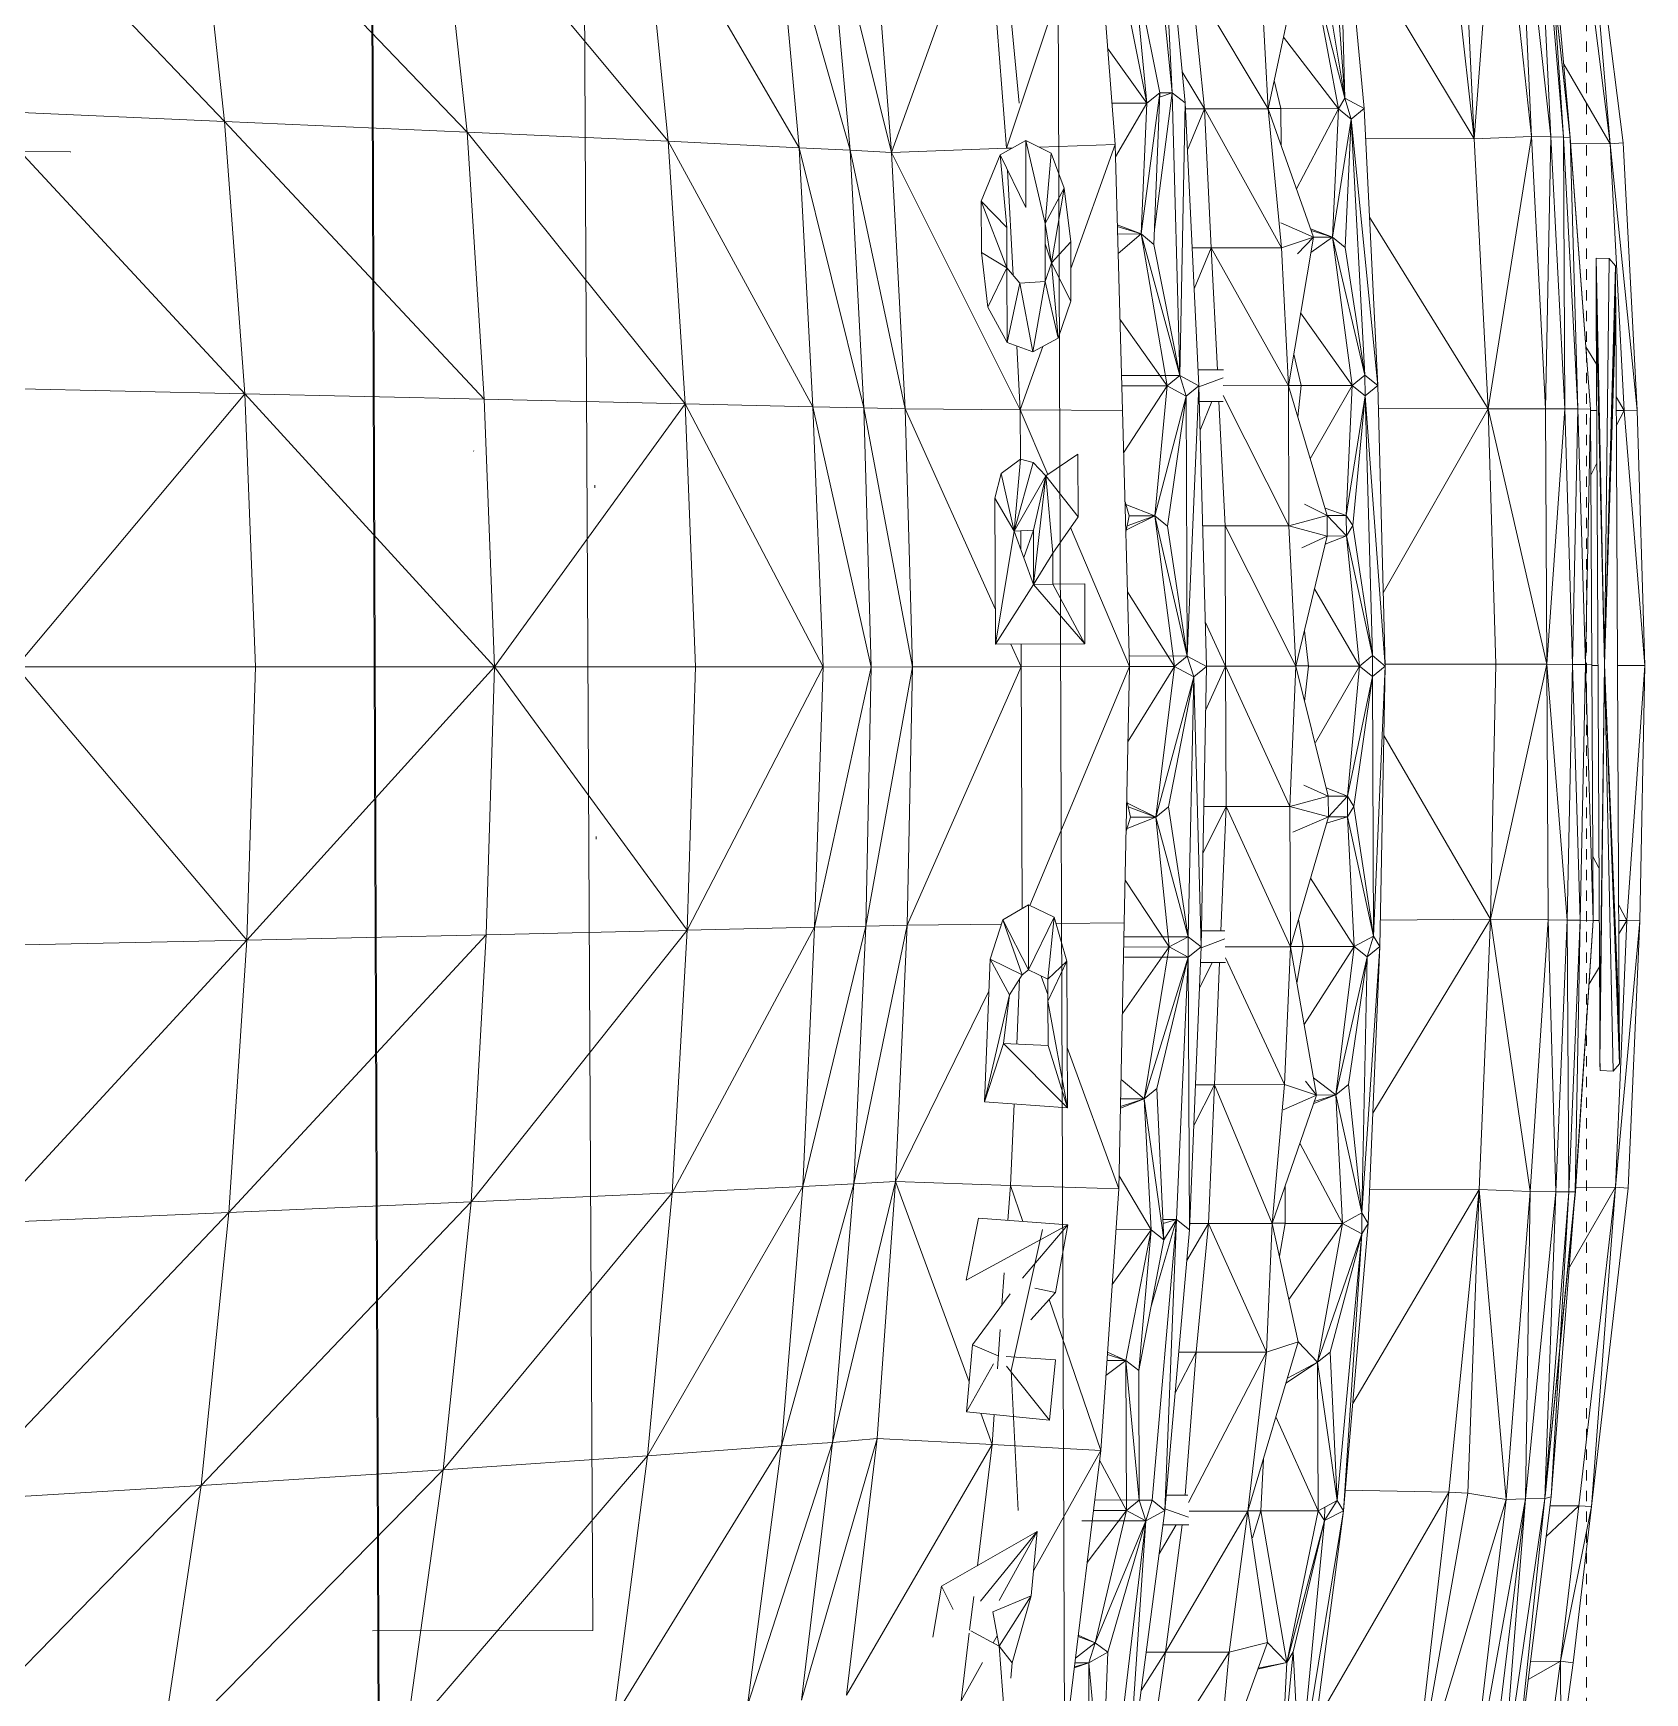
# Model space of a CAD drawing. Header units: inches. Extents: x -4450 to -273, y 9564 to 12971.
# Drawn here: x -1929.71 to -1910.25, y 12431.04 to 12451.08 of the extents above; entities that cross this region are included whole.
import ezdxf

# ---------------------------------------------------------------- set-up
doc = ezdxf.new("R2010")
doc.units = ezdxf.units.IN
doc.header["$MEASUREMENT"] = 0
doc.linetypes.add('Aligning Line 1_8_', pattern=[0.25, 0.125, -0.125])
for name, color, linetype, lineweight in [('0-1', 7, 'Continuous', 5), ('0-3', 7, 'Continuous', 9), ('A-GENM', 5, 'Continuous', 9), ('G-ANNO-SYMB', 111, 'Aligning Line 1_8_', 9)]:
    doc.layers.add(name, color=color, linetype=linetype, lineweight=lineweight)

# ---------------------------------------------------------------- blocks, each defined once
blk = doc.blocks.new('Land_Rover_Evoque_-_SUV_Car_Vehicle_Automobile_13067 - Land Rover EVOQUE_dwg-V7-FLOOR PLAN - ROOF')
at = {"layer": 'A-GENM'}
for p, q in [((-0.07666, 2.589), (-0.15858, 2.58469)), ((-0.07666, 2.589), (-0.15833, 2.58076)), ((-0.07666, 2.589), (0.00157, 2.59135)), ((-0.07666, 2.589), (-0.07653, 2.58509)), ((0.00157, 2.59135), (-0.07653, 2.58509)), ((0.00157, 2.59135), (0.07983, 2.5898)), ((0.00157, 2.59135), (0.00157, 2.58301)), ((0.00157, 2.59135), (0.07968, 2.58585)), ((0.07983, 2.5898), (0.07968, 2.58585)), ((0.07983, 2.5898), (0.16174, 2.58627)), ((0.07983, 2.5898), (0.1615, 2.58237)), ((-0.15858, 2.58469), (-0.25614, 2.57246)), ((-0.15858, 2.58469), (-0.15833, 2.58076)), ((-0.15833, 2.58076), (-0.07653, 2.58509)), ((-0.0807, 2.58259), (-0.07653, 2.58509)), ((-0.07653, 2.58509), (-0.07654, 2.58261)), ((-0.07653, 2.58509), (-0.07181, 2.58264)), ((0.07502, 2.58338), (0.07968, 2.58585)), ((0.07968, 2.58585), (0.07969, 2.5834)), ((0.07968, 2.58585), (0.0838, 2.58342)), ((0.07968, 2.58585), (0.1615, 2.58237)), ((0.16174, 2.58627), (0.1615, 2.58237)), ((0.16174, 2.58627), (0.25932, 2.57505)), ((-0.25614, 2.57246), (-0.15833, 2.58076)), ((-0.2559, 2.56855), (-0.15833, 2.58076)), ((-0.18265, 2.56651), (-0.15833, 2.58076)), ((-0.15833, 2.58076), (-0.15843, 2.56861)), ((-0.1231, 2.58043), (-0.12327, 2.57643)), ((0.0013, 2.57903), (-0.12327, 2.57643)), ((0.0013, 2.57903), (-0.12327, 2.57643)), ((-0.12089, 2.5824), (-0.1231, 2.58043)), ((0.0013, 2.57903), (-0.1231, 2.58043)), ((0.0013, 2.57903), (-0.1231, 2.58043)), ((0.0013, 2.57903), (-0.12108, 2.57642)), ((0.0013, 2.57903), (-0.12108, 2.57642)), ((-0.11524, 2.58242), (-0.12089, 2.5824)), ((0.0013, 2.57903), (-0.12089, 2.5824)), ((0.0013, 2.57903), (-0.12089, 2.5824)), ((0.0013, 2.57903), (-0.11544, 2.57646)), ((0.0013, 2.57903), (-0.11544, 2.57646)), ((-0.10751, 2.58246), (-0.11524, 2.58242)), ((0.0013, 2.57903), (-0.11524, 2.58242)), ((0.0013, 2.57903), (-0.11524, 2.58242)), ((0.0013, 2.57903), (-0.10771, 2.57649)), ((0.0013, 2.57903), (-0.10771, 2.57649)), ((0.11033, 2.58356), (-0.10751, 2.58246)), ((0.0013, 2.57903), (-0.10751, 2.58246)), ((0.0013, 2.57903), (-0.10751, 2.58246)), ((0.12369, 2.58361), (0.0013, 2.57903)), ((0.12369, 2.58361), (0.0013, 2.57903)), ((0.11807, 2.5836), (0.0013, 2.57903)), ((0.11807, 2.5836), (0.0013, 2.57903)), ((0.0013, 2.57903), (0.11033, 2.58356)), ((0.0013, 2.57903), (0.11033, 2.58356)), ((0.0013, 2.57903), (0.12589, 2.58166)), ((0.0013, 2.57903), (0.12589, 2.58166)), ((0.0013, 2.57903), (0.11012, 2.57756)), ((0.0013, 2.57903), (0.11012, 2.57756)), ((0.0013, 2.57903), (0.11786, 2.57759)), ((0.0013, 2.57903), (0.11786, 2.57759)), ((0.0013, 2.57903), (0.12351, 2.57764)), ((0.0013, 2.57903), (0.12351, 2.57764)), ((0.11807, 2.5836), (0.11033, 2.58356)), ((0.12369, 2.58361), (0.11807, 2.5836)), ((0.12369, 2.58361), (0.12589, 2.58166)), ((0.12589, 2.58166), (0.12573, 2.57766)), ((0.25932, 2.57505), (0.1615, 2.58237)), ((0.16161, 2.57019), (0.1615, 2.58237)), ((0.1615, 2.58237), (0.186, 2.56826)), ((0.1615, 2.58237), (0.25907, 2.57112)), ((-0.07701, 2.57478), (-0.16017, 2.5685)), ((-0.07701, 2.57478), (-0.15998, 2.56853)), ((-0.12327, 2.57643), (-0.12108, 2.57642)), ((-0.12108, 2.57642), (-0.11544, 2.57646)), ((-0.11544, 2.57646), (-0.10771, 2.57649)), ((-0.10771, 2.57649), (0.11012, 2.57756)), ((-0.09612, 2.57334), (-0.09074, 2.57657)), ((-0.07701, 2.57478), (-0.07707, 2.57081)), ((-0.07701, 2.57478), (0.00141, 2.57519)), ((-0.07701, 2.57478), (0.00134, 2.57514)), ((-0.07701, 2.57478), (0.00128, 2.57318)), ((-0.07657, 2.57664), (-0.07657, 2.57479)), ((-0.06044, 2.57672), (-0.05693, 2.57489)), ((-0.00074, 2.57513), (0.00141, 2.57519)), ((0.07971, 2.57553), (0.00128, 2.57318)), ((0.00134, 2.57514), (0.00128, 2.57318)), ((0.00134, 2.57514), (0.07971, 2.57553)), ((0.07971, 2.57553), (0.00141, 2.57519)), ((0.00141, 2.57519), (0.00358, 2.57515)), ((0.00158, 2.57703), (0.00158, 2.57519)), ((0.06007, 2.57545), (0.06362, 2.57733)), ((0.07971, 2.57553), (0.07965, 2.57161)), ((0.07971, 2.57553), (0.16279, 2.57014)), ((0.07971, 2.57553), (0.16285, 2.57008)), ((0.07972, 2.57741), (0.07973, 2.57553)), ((0.09388, 2.57748), (0.09936, 2.57426)), ((0.11012, 2.57756), (0.11786, 2.57759)), ((0.11786, 2.57759), (0.12351, 2.57764)), ((0.12351, 2.57769), (0.12573, 2.57766)), ((0.12351, 2.57769), (0.12573, 2.57766)), ((0.12351, 2.57764), (0.12573, 2.57766)), ((0.25932, 2.57505), (0.25907, 2.57112)), ((0.25932, 2.57505), (0.30719, 2.5694)), ((0.25932, 2.57505), (0.30671, 2.5655)), ((-0.16017, 2.5685), (-0.25367, 2.56022)), ((-0.15998, 2.56853), (-0.25335, 2.55829)), ((-0.16017, 2.5685), (-0.25335, 2.55829)), ((-0.16033, 2.5665), (-0.07707, 2.57081)), ((-0.16017, 2.5685), (-0.16033, 2.5665)), ((-0.16017, 2.5685), (-0.07707, 2.57081)), ((-0.07707, 2.57081), (-0.07712, 2.56689)), ((-0.07712, 2.56689), (0.00123, 2.56921)), ((-0.07707, 2.57081), (0.00128, 2.57318)), ((-0.07707, 2.57081), (0.00123, 2.56921)), ((0.00117, 2.56135), (0.00123, 2.56921)), ((0.00128, 2.57318), (0.00123, 2.56921)), ((0.07965, 2.57161), (0.00123, 2.56921)), ((0.00123, 2.56921), (0.07959, 2.56763)), ((0.00128, 2.57318), (0.07965, 2.57161)), ((0.07965, 2.57161), (0.07959, 2.56763)), ((0.07965, 2.57161), (0.16285, 2.57008)), ((0.07965, 2.57161), (0.16292, 2.56809)), ((0.16279, 2.57014), (0.16021, 2.57025)), ((0.2562, 2.56081), (0.16279, 2.57014)), ((0.16285, 2.57008), (0.16279, 2.57014)), ((0.16285, 2.57008), (0.25637, 2.56273)), ((0.16285, 2.57008), (0.2562, 2.56081)), ((0.16285, 2.57008), (0.16292, 2.56809)), ((0.25907, 2.56239), (0.25907, 2.57112)), ((0.25907, 2.57112), (0.26851, 2.56119)), ((0.25907, 2.57112), (0.30671, 2.5655)), ((0.30719, 2.5694), (0.30671, 2.5655)), ((0.30719, 2.5694), (0.33419, 2.56566)), ((-0.25422, 2.55821), (-0.16033, 2.5665)), ((-0.25367, 2.56022), (-0.16033, 2.5665)), ((-0.1604, 2.56254), (-0.07712, 2.56689)), ((-0.16033, 2.5665), (-0.1604, 2.56254)), ((-0.16033, 2.5665), (-0.07712, 2.56689)), ((-0.07712, 2.56097), (-0.07712, 2.56689)), ((0.00117, 2.56135), (-0.07712, 2.56689)), ((0.00117, 2.56135), (0.07959, 2.56763)), ((0.07948, 2.56174), (0.07959, 2.56763)), ((0.07948, 2.56174), (0.16285, 2.56414)), ((0.16292, 2.56809), (0.07959, 2.56763)), ((0.07959, 2.56763), (0.16285, 2.56414)), ((0.1628, 2.55628), (0.16285, 2.56414)), ((0.16292, 2.56809), (0.16285, 2.56414)), ((0.25681, 2.56073), (0.16285, 2.56414)), ((0.16285, 2.56414), (0.25701, 2.55486)), ((0.16292, 2.56809), (0.25637, 2.56273)), ((0.16292, 2.56809), (0.25681, 2.56073)), ((0.33419, 2.56566), (0.30671, 2.5655)), ((0.30681, 2.55635), (0.30671, 2.5655)), ((0.30671, 2.5655), (0.31234, 2.55565)), ((0.30671, 2.5655), (0.33468, 2.56172)), ((-0.25451, 2.55229), (-0.1604, 2.56254)), ((-0.25422, 2.55821), (-0.1604, 2.56254)), ((-0.16057, 2.55665), (-0.1604, 2.56254)), ((-0.16057, 2.55665), (-0.07712, 2.56097)), ((-0.07712, 2.56097), (-0.1604, 2.56254)), ((-0.07712, 2.56097), (0.00117, 2.56135)), ((-0.07712, 2.56097), (-0.07702, 2.54336)), ((0.00117, 2.56135), (-0.07702, 2.54336)), ((0.00117, 2.56135), (0.00116, 2.54569)), ((0.00117, 2.56135), (0.07948, 2.56174)), ((0.00117, 2.56135), (0.07933, 2.54413)), ((0.07948, 2.56174), (0.07933, 2.54413)), ((0.07948, 2.56174), (0.1628, 2.55628)), ((0.25637, 2.56273), (0.3455, 2.55145)), ((0.25637, 2.56273), (0.25681, 2.56073)), ((0.25681, 2.56073), (0.25701, 2.55486)), ((0.25681, 2.56073), (0.3455, 2.55145)), ((0.25681, 2.56073), (0.34764, 2.54751)), ((-0.25482, 2.5464), (-0.16057, 2.55665)), ((-0.16057, 2.55665), (-0.25451, 2.55229)), ((-0.16057, 2.55665), (-0.15985, 2.53905)), ((-0.16057, 2.55665), (-0.07702, 2.54336)), ((0.1628, 2.55628), (0.07933, 2.54413)), ((0.1628, 2.55628), (0.16218, 2.54067)), ((0.1628, 2.55628), (0.25719, 2.54894)), ((0.1628, 2.55628), (0.25701, 2.55486)), ((0.25719, 2.54894), (0.25701, 2.55486)), ((0.35146, 2.53769), (0.25701, 2.55486)), ((0.25701, 2.55486), (0.34764, 2.54751)), ((0.25701, 2.55486), (0.34955, 2.54358)), ((0.25719, 2.54894), (0.16218, 2.54067)), ((0.25719, 2.54894), (0.2552, 2.53718)), ((0.25719, 2.54894), (0.35146, 2.53769)), ((0.25719, 2.54894), (0.35217, 2.52006)), ((-0.25482, 2.5464), (-0.15985, 2.53905)), ((-0.15985, 2.53905), (-0.07702, 2.54336)), ((-0.13585, 2.50701), (-0.07702, 2.54336)), ((-0.07702, 2.54336), (-0.07726, 2.50976)), ((-0.07702, 2.54336), (0.00116, 2.54569)), ((-0.07702, 2.54336), (-0.02072, 2.51125)), ((0.00117, 2.5118), (0.00116, 2.54569)), ((0.00116, 2.54569), (0.07933, 2.54413)), ((0.023, 2.51143), (0.07933, 2.54413)), ((0.07933, 2.54413), (0.07963, 2.51034)), ((0.07933, 2.54413), (0.13878, 2.50802)), ((0.07933, 2.54413), (0.16218, 2.54067)), ((-0.15985, 2.53905), (-0.25286, 2.53466)), ((-0.25262, 2.52879), (-0.15985, 2.53905)), ((-0.22438, 2.50023), (-0.15985, 2.53905)), ((-0.15985, 2.53905), (-0.15993, 2.50581)), ((0.16229, 2.50703), (0.16218, 2.54067)), ((0.16218, 2.54067), (0.22771, 2.5019)), ((0.16218, 2.54067), (0.25496, 2.53132)), ((0.16218, 2.54067), (0.2552, 2.53718)), ((0.25496, 2.53132), (0.2552, 2.53718)), ((0.35217, 2.52006), (0.2552, 2.53718)), ((0.25429, 2.49963), (0.25496, 2.53132)), ((0.25496, 2.53132), (0.32534, 2.49064)), ((0.25496, 2.53132), (0.35217, 2.52006)), ((-0.08423, 2.50958), (-0.16908, 2.50535)), ((-0.16588, 2.50143), (-0.08423, 2.50958)), ((-0.08739, 2.50563), (-0.08423, 2.50958)), ((-0.08423, 2.50958), (0.00174, 2.51184)), ((-0.08109, 2.50564), (-0.08423, 2.50958)), ((-0.08109, 2.50564), (0.00174, 2.51184)), ((-0.08109, 2.50564), (-0.00144, 2.50792)), ((-0.04127, 2.5019), (-0.00144, 2.50792)), ((-0.03811, 2.49992), (-0.00144, 2.50792)), ((-0.00144, 2.50792), (0.00174, 2.51184)), ((-0.00144, 2.50792), (0.00494, 2.50793)), ((-0.00144, 2.50792), (0.00176, 2.50399)), ((0.00174, 2.51184), (0.08768, 2.51018)), ((0.00174, 2.51184), (0.00494, 2.50793)), ((0.00174, 2.51184), (0.08456, 2.50822)), ((0.00494, 2.50793), (0.00176, 2.50399)), ((0.00494, 2.50793), (0.08456, 2.50822)), ((0.00494, 2.50793), (0.04481, 2.5022)), ((0.00494, 2.50793), (0.04166, 2.50024)), ((0.08456, 2.50822), (0.04481, 2.5022)), ((0.08456, 2.50822), (0.04795, 2.50026)), ((0.08456, 2.50822), (0.08768, 2.51018)), ((0.08456, 2.50822), (0.09091, 2.5063)), ((0.08456, 2.50822), (0.08773, 2.50236)), ((0.08768, 2.51018), (0.17256, 2.50659)), ((0.08768, 2.51018), (0.09091, 2.5063)), ((0.08768, 2.51018), (0.16936, 2.50463)), ((-0.16908, 2.50535), (-0.25719, 2.49719)), ((-0.17225, 2.49947), (-0.16908, 2.50535)), ((-0.16588, 2.50143), (-0.16908, 2.50535)), ((-0.16588, 2.50143), (-0.08739, 2.50563)), ((-0.12964, 2.49571), (-0.08739, 2.50563)), ((-0.12648, 2.49961), (-0.08739, 2.50563)), ((-0.08739, 2.50563), (-0.08109, 2.50564)), ((-0.08739, 2.50563), (-0.0842, 2.50173)), ((-0.0842, 2.50173), (-0.08109, 2.50564)), ((-0.08109, 2.50564), (-0.04127, 2.5019)), ((-0.08109, 2.50564), (-0.0444, 2.4999)), ((-0.03811, 2.49992), (0.00176, 2.50399)), ((0.00176, 2.50399), (-0.02192, 2.49017)), ((0.00176, 2.50399), (0.00175, 2.48836)), ((0.04166, 2.50024), (0.00176, 2.50399)), ((0.00176, 2.50399), (0.02523, 2.49048)), ((0.08773, 2.50236), (0.04795, 2.50026)), ((0.08773, 2.50236), (0.06674, 2.48894)), ((0.08773, 2.50236), (0.0877, 2.48671)), ((0.09091, 2.5063), (0.08773, 2.50236)), ((0.1332, 2.49666), (0.08773, 2.50236)), ((0.08773, 2.50236), (0.11162, 2.48699)), ((0.09091, 2.5063), (0.13, 2.50055)), ((0.09091, 2.5063), (0.16936, 2.50463)), ((0.09091, 2.5063), (0.1332, 2.49666)), ((0.16936, 2.50463), (0.13, 2.50055)), ((0.16936, 2.50463), (0.1332, 2.49666)), ((0.16936, 2.50463), (0.17256, 2.50659)), ((0.16936, 2.50463), (0.17575, 2.50464)), ((0.16936, 2.50463), (0.17257, 2.49879)), ((0.17256, 2.50659), (0.26065, 2.49909)), ((0.17256, 2.50659), (0.17575, 2.50464)), ((0.17575, 2.50464), (0.17257, 2.49879)), ((0.17575, 2.50464), (0.21198, 2.495)), ((0.17575, 2.50464), (0.26065, 2.49909)), ((0.17575, 2.50464), (0.25748, 2.49713)), ((0.17575, 2.50464), (0.21504, 2.49108)), ((-0.17225, 2.49947), (-0.25719, 2.49719)), ((-0.17225, 2.49947), (-0.25718, 2.49329)), ((-0.2115, 2.48953), (-0.17225, 2.49947)), ((-0.2115, 2.48953), (-0.16905, 2.49752)), ((-0.20844, 2.49344), (-0.17225, 2.49947)), ((-0.16905, 2.49752), (-0.19093, 2.48065)), ((-0.17225, 2.49947), (-0.16588, 2.50143)), ((-0.17225, 2.49947), (-0.16905, 2.49752)), ((-0.16905, 2.49752), (-0.16907, 2.4799)), ((-0.16905, 2.49752), (-0.16588, 2.50143)), ((-0.16905, 2.49752), (-0.12964, 2.49571)), ((-0.16905, 2.49752), (-0.14445, 2.48462)), ((-0.16588, 2.50143), (-0.12648, 2.49961)), ((-0.16588, 2.50143), (-0.12964, 2.49571)), ((-0.12964, 2.49571), (-0.0842, 2.50173)), ((-0.12964, 2.49571), (-0.12648, 2.49961)), ((-0.0842, 2.50173), (-0.10649, 2.48592)), ((-0.0842, 2.50173), (-0.08421, 2.48609)), ((-0.0842, 2.50173), (-0.0444, 2.4999)), ((-0.0842, 2.50173), (-0.06177, 2.48885)), ((-0.0444, 2.4999), (-0.0466, 2.49339)), ((-0.0444, 2.4999), (-0.04127, 2.5019)), ((-0.0444, 2.4999), (-0.03811, 2.49992)), ((-0.0444, 2.4999), (-0.04437, 2.49406)), ((-0.03811, 2.49992), (-0.04437, 2.49406)), ((-0.04127, 2.5019), (-0.03811, 2.49992)), ((-0.03811, 2.49992), (-0.03805, 2.49406)), ((-0.03811, 2.49992), (-0.03556, 2.49346)), ((0.04166, 2.50024), (0.03909, 2.49373)), ((0.04481, 2.5022), (0.04166, 2.50024)), ((0.04795, 2.50026), (0.04166, 2.50024)), ((0.04166, 2.50024), (0.04166, 2.49437)), ((0.04166, 2.50024), (0.04801, 2.49442)), ((0.04795, 2.50026), (0.04481, 2.5022)), ((0.04795, 2.50026), (0.04801, 2.49442)), ((0.04795, 2.50026), (0.0499, 2.49386)), ((0.1332, 2.49666), (0.13, 2.50055)), ((0.17257, 2.49879), (0.1332, 2.49666)), ((0.17257, 2.49879), (0.14797, 2.48571)), ((0.17257, 2.49879), (0.21504, 2.49108)), ((0.17257, 2.49879), (0.19589, 2.48235)), ((0.17257, 2.49879), (0.17257, 2.48117)), ((0.26065, 2.49909), (0.25748, 2.49713)), ((0.26065, 2.49909), (0.3333, 2.4896)), ((0.26065, 2.49909), (0.34213, 2.48572)), ((0.26065, 2.49909), (0.2636, 2.49324)), ((-0.12964, 2.49571), (-0.13226, 2.48891)), ((-0.12964, 2.49571), (-0.13167, 2.48912)), ((-0.12964, 2.49571), (-0.12964, 2.48983)), ((-0.12964, 2.49571), (-0.12501, 2.48905)), ((-0.04437, 2.49406), (-0.08416, 2.48216)), ((-0.0479, 2.48711), (-0.04437, 2.49406)), ((-0.04437, 2.49406), (-0.03805, 2.49406)), ((-0.04437, 2.49406), (-0.04125, 2.48233)), ((-0.03805, 2.49406), (-0.04125, 2.48233)), ((0.00181, 2.48444), (-0.03805, 2.49406)), ((-0.03805, 2.49406), (-0.03452, 2.48625)), ((0.04166, 2.49437), (0.00181, 2.48444)), ((0.04166, 2.49437), (0.03828, 2.48693)), ((0.04166, 2.49437), (0.04801, 2.49442)), ((0.04166, 2.49437), (0.04484, 2.48264)), ((0.04801, 2.49442), (0.04484, 2.48264)), ((0.04801, 2.49442), (0.08775, 2.48279)), ((0.04801, 2.49442), (0.0527, 2.48351)), ((0.1332, 2.49666), (0.1279, 2.48986)), ((0.1332, 2.49666), (0.13322, 2.4908)), ((0.1332, 2.49666), (0.13521, 2.49011)), ((0.1332, 2.49666), (0.13579, 2.48991)), ((0.25748, 2.49713), (0.21198, 2.495)), ((0.21504, 2.49108), (0.21198, 2.495)), ((0.25748, 2.49713), (0.21504, 2.49108)), ((0.25748, 2.49713), (0.26067, 2.49128)), ((0.25748, 2.49713), (0.2636, 2.49324)), ((0.2636, 2.49324), (0.25953, 2.49338)), ((0.2636, 2.49324), (0.26067, 2.49128)), ((0.30386, 2.48361), (0.2636, 2.49324)), ((0.30707, 2.48165), (0.2636, 2.49324)), ((0.34213, 2.48572), (0.2636, 2.49324)), ((-0.12964, 2.48983), (-0.16901, 2.47599)), ((-0.13404, 2.47981), (-0.12964, 2.48983)), ((-0.12964, 2.48983), (-0.12457, 2.48498)), ((-0.12964, 2.48983), (-0.08416, 2.48216)), ((-0.12964, 2.48983), (-0.12644, 2.48006)), ((-0.00906, 2.48706), (0.00175, 2.48836)), ((0.00172, 2.48836), (0.00172, 2.48443)), ((0.01265, 2.48714), (0.00175, 2.48836)), ((0.13322, 2.4908), (0.08775, 2.48279)), ((0.13322, 2.4908), (0.129, 2.48741)), ((0.13322, 2.4908), (0.13003, 2.48098)), ((0.13322, 2.4908), (0.17261, 2.47722)), ((0.13322, 2.4908), (0.13771, 2.48054)), ((0.21504, 2.49108), (0.20882, 2.4852)), ((0.26067, 2.49128), (0.21504, 2.49108)), ((0.21504, 2.49108), (0.21996, 2.48189)), ((0.21504, 2.49108), (0.2215, 2.48143)), ((0.26067, 2.49128), (0.23182, 2.47836)), ((0.30707, 2.48165), (0.26067, 2.49128)), ((0.26067, 2.49128), (0.26067, 2.47369)), ((-0.20522, 2.48369), (-0.16901, 2.47599)), ((-0.08416, 2.48216), (-0.12644, 2.45853)), ((-0.08416, 2.48216), (-0.12644, 2.48006)), ((-0.09385, 2.48379), (-0.08421, 2.48609)), ((-0.08425, 2.48609), (-0.08425, 2.48215)), ((-0.07461, 2.48501), (-0.08421, 2.48609)), ((-0.08416, 2.48216), (-0.08417, 2.46217)), ((-0.08416, 2.48216), (-0.04125, 2.48233)), ((-0.08114, 2.46219), (-0.04125, 2.48233)), ((0.00181, 2.48444), (-0.04125, 2.46277)), ((0.00181, 2.48444), (-0.04125, 2.48233)), ((-0.04125, 2.46277), (-0.04125, 2.48233)), ((0.04484, 2.48264), (0.00181, 2.48444)), ((0.00181, 2.48444), (0.00181, 2.46292)), ((0.04484, 2.48264), (0.00181, 2.46292)), ((0.04484, 2.48264), (0.08775, 2.48279)), ((0.08775, 2.48279), (0.04484, 2.4631)), ((0.04484, 2.48264), (0.04484, 2.4631)), ((0.07939, 2.48524), (0.0877, 2.48671)), ((0.08767, 2.48671), (0.08767, 2.48279)), ((0.09896, 2.48477), (0.0877, 2.48671)), ((0.08775, 2.48279), (0.13003, 2.48098)), ((0.08775, 2.48279), (0.08775, 2.46279)), ((0.17261, 2.47722), (0.20882, 2.4852)), ((0.26072, 2.46977), (0.20882, 2.4852)), ((0.212, 2.47543), (0.20882, 2.4852)), ((0.34213, 2.48572), (0.30386, 2.48361)), ((0.30707, 2.48165), (0.30386, 2.48361)), ((0.34387, 2.47984), (0.30386, 2.48361)), ((-0.17769, 2.47783), (-0.16907, 2.4799)), ((-0.16911, 2.4799), (-0.16911, 2.47598)), ((-0.15778, 2.47994), (-0.16907, 2.4799)), ((-0.16901, 2.45643), (-0.12644, 2.48006)), ((-0.16901, 2.47599), (-0.12644, 2.48006)), ((-0.12644, 2.45853), (-0.12644, 2.48006)), ((0.13003, 2.48098), (0.09118, 2.4629)), ((0.13003, 2.48098), (0.17261, 2.47722)), ((0.13003, 2.48098), (0.13004, 2.45951)), ((0.17261, 2.47722), (0.13004, 2.45951)), ((0.16127, 2.48113), (0.17257, 2.48117)), ((0.17253, 2.48117), (0.17252, 2.47722)), ((0.18262, 2.47943), (0.17257, 2.48117)), ((0.17261, 2.47722), (0.17261, 2.45769)), ((0.17261, 2.47722), (0.212, 2.47543)), ((0.30707, 2.48165), (0.26067, 2.47369)), ((0.30094, 2.47576), (0.30707, 2.48165)), ((0.30707, 2.48165), (0.34387, 2.47984)), ((0.30707, 2.48165), (0.30882, 2.47291)), ((0.30707, 2.48165), (0.30916, 2.47279)), ((-0.20842, 2.45238), (-0.16901, 2.47599)), ((-0.16901, 2.47599), (-0.20841, 2.47388)), ((-0.16901, 2.45643), (-0.16901, 2.47599)), ((0.17261, 2.45769), (0.212, 2.47543)), ((0.212, 2.47543), (0.212, 2.45392)), ((0.212, 2.47543), (0.25811, 2.45156)), ((0.212, 2.47543), (0.26072, 2.46977)), ((0.24476, 2.47451), (0.26067, 2.47369)), ((0.26063, 2.47369), (0.26063, 2.4698)), ((0.26891, 2.47117), (0.26067, 2.47369)), ((0.26072, 2.46977), (0.30094, 2.47576)), ((0.30094, 2.47576), (0.34366, 2.46029)), ((0.3039, 2.46404), (0.30094, 2.47576)), ((0.26072, 2.45178), (0.26072, 2.46977)), ((0.26072, 2.46977), (0.30391, 2.4445)), ((0.26072, 2.46977), (0.3039, 2.46404)), ((-0.089, 2.45453), (-0.08901, 2.46227)), ((-0.08378, 2.45477), (-0.08662, 2.46222)), ((-0.07931, 2.4609), (-0.04125, 2.46277)), ((-0.07931, 2.45489), (-0.07931, 2.46213)), ((0.00181, 2.46292), (-0.04125, 2.46277)), ((-0.04125, 2.46277), (-0.04124, 2.4559)), ((0.00181, 2.46292), (-0.01182, 2.45668)), ((0.00181, 2.46292), (0.0018, 2.45705)), ((0.00181, 2.46292), (0.04484, 2.4631)), ((0.00181, 2.46292), (0.01542, 2.45679)), ((0.04484, 2.4631), (0.08291, 2.4615)), ((0.04484, 2.4631), (0.04484, 2.45623)), ((0.04484, 2.4631), (0.0592, 2.45595)), ((0.08292, 2.4555), (0.08291, 2.46265)), ((0.08815, 2.4554), (0.08534, 2.46272)), ((0.09261, 2.46294), (0.09262, 2.45521)), ((0.30391, 2.4445), (0.3039, 2.46404)), ((0.34366, 2.43876), (0.3039, 2.46404)), ((0.3039, 2.46404), (0.34366, 2.46029)), ((-0.12644, 2.45853), (-0.16901, 2.45643)), ((-0.12644, 2.45853), (-0.08901, 2.46042)), ((-0.12644, 2.45853), (-0.11382, 2.45332)), ((-0.12644, 2.45853), (-0.12644, 2.45271)), ((0.00185, 2.45705), (-0.08413, 2.45476)), ((-0.07931, 2.45869), (-0.07055, 2.45512)), ((-0.00131, 2.45117), (0.00185, 2.45705)), ((0.0878, 2.45541), (0.00185, 2.45705)), ((0.00504, 2.45317), (0.00185, 2.45705)), ((0.09261, 2.4611), (0.13004, 2.45951)), ((0.09261, 2.45885), (0.10046, 2.45489)), ((0.13004, 2.45951), (0.17261, 2.45769)), ((0.13004, 2.45951), (0.13004, 2.45366)), ((0.13004, 2.45951), (0.14272, 2.45314)), ((0.17261, 2.45769), (0.212, 2.45392)), ((0.17261, 2.45769), (0.17261, 2.4519)), ((0.17261, 2.45769), (0.1839, 2.451)), ((-0.16901, 2.45643), (-0.20842, 2.45238)), ((-0.16901, 2.45643), (-0.18031, 2.44966)), ((-0.08413, 2.45476), (-0.1708, 2.45056)), ((-0.16901, 2.45643), (-0.16902, 2.45065)), ((-0.15639, 2.45126), (-0.16901, 2.45643)), ((-0.0873, 2.44887), (-0.08413, 2.45476)), ((-0.08097, 2.45089), (-0.08413, 2.45476)), ((-0.00131, 2.45117), (-0.08413, 2.45476)), ((-0.00131, 2.45117), (0.00504, 2.45317)), ((0.00504, 2.45317), (0.00188, 2.44728)), ((0.00504, 2.45317), (0.0878, 2.45541)), ((0.00504, 2.45317), (0.0449, 2.44547)), ((0.00504, 2.45317), (0.0847, 2.45149)), ((0.00504, 2.45317), (0.04802, 2.44154)), ((0.0847, 2.45149), (0.0449, 2.44547)), ((0.0847, 2.45149), (0.04802, 2.44154)), ((0.0847, 2.45149), (0.08469, 2.43195)), ((0.0847, 2.45149), (0.0878, 2.45541)), ((0.091, 2.4515), (0.0847, 2.45149)), ((0.0847, 2.45149), (0.08783, 2.44561)), ((0.17451, 2.45182), (0.0878, 2.45541)), ((0.091, 2.4515), (0.0878, 2.45541)), ((0.091, 2.4515), (0.08783, 2.44561)), ((0.091, 2.4515), (0.17451, 2.45182)), ((0.091, 2.4515), (0.091, 2.43195)), ((0.091, 2.4515), (0.13121, 2.44187)), ((0.17131, 2.44788), (0.091, 2.4515)), ((0.091, 2.4515), (0.1344, 2.43797)), ((0.17131, 2.44788), (0.17451, 2.45182)), ((0.17451, 2.45182), (0.26051, 2.44431)), ((0.212, 2.45392), (0.25582, 2.45058)), ((0.212, 2.45392), (0.212, 2.44855)), ((0.212, 2.45392), (0.22447, 2.44746)), ((0.26258, 2.45156), (0.26001, 2.44433)), ((0.26489, 2.45166), (0.26489, 2.44373)), ((-0.1708, 2.45056), (-0.25683, 2.44243)), ((-0.17388, 2.4466), (-0.25683, 2.44243)), ((-0.17388, 2.4466), (-0.25364, 2.4385)), ((-0.17388, 2.4466), (-0.1708, 2.45056)), ((-0.17388, 2.4466), (-0.0873, 2.44887)), ((-0.17388, 2.4466), (-0.17386, 2.44273)), ((-0.17388, 2.4466), (-0.13206, 2.4411)), ((-0.17388, 2.4466), (-0.17262, 2.44268)), ((-0.0873, 2.44887), (-0.1708, 2.45056)), ((-0.0873, 2.44887), (-0.13065, 2.43702)), ((-0.0873, 2.44887), (-0.12747, 2.44092)), ((-0.08097, 2.45089), (-0.0873, 2.44887)), ((-0.08729, 2.43128), (-0.0873, 2.44887)), ((-0.0873, 2.44887), (-0.08409, 2.445)), ((-0.08097, 2.45089), (-0.08409, 2.445)), ((-0.08097, 2.45089), (-0.00131, 2.45117)), ((-0.08097, 2.45089), (-0.04113, 2.44516)), ((-0.08097, 2.45089), (-0.04425, 2.4412)), ((-0.04425, 2.4412), (-0.00131, 2.45117)), ((-0.04425, 2.4412), (0.00188, 2.44728)), ((-0.00131, 2.45117), (-0.04113, 2.44516)), ((-0.02101, 2.43288), (0.00188, 2.44728)), ((-0.00133, 2.43354), (-0.00131, 2.45117)), ((-0.00131, 2.45117), (0.00188, 2.44728)), ((0.00188, 2.44728), (0.00186, 2.43353)), ((0.04802, 2.44154), (0.00188, 2.44728)), ((0.0248, 2.43305), (0.00188, 2.44728)), ((0.17131, 2.44369), (0.17131, 2.44788)), ((0.17131, 2.44788), (0.17263, 2.44375)), ((0.17131, 2.44369), (0.17131, 2.44788)), ((0.17131, 2.44788), (0.17758, 2.44398)), ((0.17131, 2.44788), (0.19831, 2.44001)), ((0.17131, 2.44788), (0.25732, 2.44039)), ((0.17131, 2.44788), (0.26051, 2.44431)), ((0.25582, 2.45135), (0.25582, 2.44472)), ((0.26489, 2.44966), (0.30391, 2.4445)), ((0.26489, 2.44777), (0.2738, 2.44255)), ((-0.17386, 2.44273), (-0.21385, 2.43475)), ((-0.17386, 2.44273), (-0.12747, 2.44092)), ((-0.17386, 2.44273), (-0.13065, 2.43702)), ((-0.17386, 2.44273), (-0.17078, 2.43882)), ((-0.13065, 2.43702), (-0.08409, 2.445)), ((-0.10456, 2.43054), (-0.08409, 2.445)), ((-0.08409, 2.445), (-0.08414, 2.43111)), ((-0.06361, 2.43168), (-0.08409, 2.445)), ((-0.04425, 2.4412), (-0.08409, 2.445)), ((-0.04425, 2.4412), (-0.04113, 2.44516)), ((0.04802, 2.44154), (0.04377, 2.43282)), ((0.04802, 2.44154), (0.0449, 2.44547)), ((0.04802, 2.44154), (0.04493, 2.43307)), ((0.04802, 2.44154), (0.08783, 2.44561)), ((0.05149, 2.43274), (0.04802, 2.44154)), ((0.04802, 2.44154), (0.04805, 2.43374)), ((0.06737, 2.43216), (0.08783, 2.44561)), ((0.1344, 2.43797), (0.08783, 2.44561)), ((0.10827, 2.43132), (0.08783, 2.44561)), ((0.08783, 2.44561), (0.08786, 2.43173)), ((0.17758, 2.44398), (0.13121, 2.44187)), ((0.1344, 2.43797), (0.13121, 2.44187)), ((0.17758, 2.44398), (0.1344, 2.43797)), ((0.17758, 2.44398), (0.17452, 2.44008)), ((0.17758, 2.44398), (0.2176, 2.43632)), ((0.25732, 2.44039), (0.26051, 2.44431)), ((0.34689, 2.43288), (0.26051, 2.44431)), ((0.26372, 2.43845), (0.26051, 2.44431)), ((0.30391, 2.4445), (0.3039, 2.43857)), ((0.30391, 2.4445), (0.31567, 2.43701)), ((0.30391, 2.4445), (0.34366, 2.43876)), ((-0.17078, 2.43882), (-0.21385, 2.43475)), ((-0.21077, 2.43083), (-0.17078, 2.43882)), ((-0.18764, 2.42678), (-0.17078, 2.43882)), ((-0.13065, 2.43702), (-0.17078, 2.43882)), ((-0.15425, 2.42916), (-0.17078, 2.43882)), ((-0.17078, 2.43882), (-0.17072, 2.42808)), ((-0.13065, 2.43702), (-0.13349, 2.42974)), ((-0.13065, 2.43702), (-0.13297, 2.42975)), ((-0.13065, 2.43702), (-0.12747, 2.44092)), ((-0.13065, 2.43702), (-0.13064, 2.42982)), ((-0.13065, 2.43702), (-0.1247, 2.42998)), ((-0.04775, 2.43235), (-0.04425, 2.4412)), ((-0.04423, 2.4334), (-0.04425, 2.4412)), ((-0.04425, 2.4412), (-0.04117, 2.43276)), ((-0.04425, 2.4412), (-0.04003, 2.43252)), ((0.1344, 2.43797), (0.12846, 2.43091)), ((0.1344, 2.43797), (0.17452, 2.44008)), ((0.1344, 2.43797), (0.13443, 2.43079)), ((0.1344, 2.43797), (0.13671, 2.43074)), ((0.1344, 2.43797), (0.13723, 2.43073)), ((0.15801, 2.43031), (0.17452, 2.44008)), ((0.17452, 2.44008), (0.17444, 2.42936)), ((0.21454, 2.4324), (0.17452, 2.44008)), ((0.19133, 2.42818), (0.17452, 2.44008)), ((0.2176, 2.43632), (0.17452, 2.44008)), ((0.25734, 2.43645), (0.21454, 2.4324)), ((0.21454, 2.4324), (0.2176, 2.43632)), ((0.25734, 2.43645), (0.2176, 2.43632)), ((0.25731, 2.4228), (0.25734, 2.43645)), ((0.25732, 2.44039), (0.26372, 2.43845)), ((0.25732, 2.44039), (0.25734, 2.43645)), ((0.26372, 2.43845), (0.25734, 2.43645)), ((0.25734, 2.43645), (0.26054, 2.43257)), ((0.26372, 2.43845), (0.26054, 2.43257)), ((0.26372, 2.43845), (0.2637, 2.4189)), ((0.26372, 2.43845), (0.30398, 2.42687)), ((0.34396, 2.42896), (0.26372, 2.43845)), ((0.26372, 2.43845), (0.30104, 2.42293)), ((0.26372, 2.43845), (0.34689, 2.43288)), ((-0.07652, 2.43132), (-0.15808, 2.42906)), ((-0.15808, 2.42906), (-0.07652, 2.43132)), ((-0.07678, 2.40003), (-0.07652, 2.43132)), ((0.00194, 2.43353), (-0.07652, 2.43132)), ((-0.07652, 2.43132), (0.00194, 2.43353)), ((-0.04423, 2.4334), (-0.04857, 2.43211)), ((-0.04423, 2.4334), (-0.03927, 2.43237)), ((-0.04067, 2.4154), (0.00194, 2.43353)), ((0.08042, 2.43188), (0.00194, 2.43353)), ((0.07515, 2.40293), (0.00194, 2.43353)), ((0.00199, 2.40029), (0.00194, 2.43353)), ((0.00194, 2.43353), (0.08042, 2.43188)), ((0.04805, 2.43374), (0.04307, 2.43267)), ((0.04805, 2.43374), (0.0524, 2.43247)), ((0.16195, 2.43023), (0.08042, 2.43188)), ((0.08065, 2.41092), (0.08042, 2.43188)), ((0.08042, 2.43188), (0.16195, 2.43023)), ((0.21454, 2.4324), (0.21201, 2.42674)), ((0.21268, 2.4267), (0.21454, 2.4324)), ((0.21454, 2.4324), (0.26054, 2.43257)), ((0.21455, 2.42657), (0.21454, 2.4324)), ((0.21454, 2.4324), (0.21913, 2.42625)), ((0.24515, 2.42428), (0.26054, 2.43257)), ((0.26054, 2.43257), (0.26053, 2.42241)), ((0.30104, 2.42293), (0.26054, 2.43257)), ((0.27651, 2.42047), (0.26054, 2.43257)), ((-0.2382, 2.42289), (-0.15808, 2.42906)), ((-0.2382, 2.42289), (-0.15808, 2.42906)), ((-0.15726, 2.40579), (-0.15808, 2.42906)), ((-0.1201, 2.4155), (-0.15808, 2.42906)), ((0.11865, 2.41441), (0.16195, 2.43023)), ((0.1609, 2.39698), (0.16195, 2.43023)), ((0.2421, 2.42465), (0.16195, 2.43023)), ((0.16195, 2.43023), (0.2421, 2.42465)), ((0.30104, 2.42293), (0.30398, 2.42687)), ((0.3501, 2.42509), (0.30398, 2.42687)), ((0.30717, 2.42099), (0.30398, 2.42687)), ((-0.2382, 2.42289), (-0.15691, 2.3958)), ((0.19586, 2.40889), (0.2421, 2.42465)), ((0.24031, 2.39141), (0.2421, 2.42465)), ((0.32001, 2.41517), (0.2421, 2.42465)), ((0.27907, 2.40404), (0.2421, 2.42465)), ((0.2421, 2.42465), (0.32001, 2.41517)), ((0.30104, 2.42293), (0.29869, 2.41777)), ((0.29914, 2.41771), (0.30104, 2.42293)), ((0.30717, 2.42099), (0.30104, 2.42293)), ((0.3058, 2.4169), (0.30104, 2.42293)), ((0.3501, 2.42509), (0.30717, 2.42099)), ((0.30717, 2.42099), (0.34692, 2.42115)), ((0.30717, 2.42099), (0.30718, 2.41673)), ((0.30717, 2.42099), (0.30843, 2.41658)), ((0.30717, 2.42099), (0.30872, 2.41655)), ((-0.04396, 2.41771), (-0.06319, 2.41767)), ((-0.05658, 2.40789), (-0.06319, 2.41767)), ((-0.05658, 2.40789), (-0.04396, 2.41771)), ((-0.03288, 2.40994), (-0.04396, 2.41771)), ((-0.00503, 2.41982), (-0.02343, 2.41975)), ((-0.02343, 2.41975), (-0.02333, 2.40999)), ((-0.00503, 2.41982), (-0.02333, 2.40999)), ((-0.00503, 2.41982), (-0.02323, 2.4041)), ((-0.00503, 2.41982), (-0.00496, 2.39245)), ((-0.44708, 2.41074), (0.44898, 2.41403)), ((-0.14466, 2.41347), (-0.15547, 2.40948)), ((-0.12823, 2.41546), (-0.14466, 2.41347)), ((-0.12183, 2.40963), (-0.14466, 2.41347)), ((-0.14466, 2.41347), (-0.13385, 2.40762)), ((-0.11011, 2.41554), (-0.12823, 2.41546)), ((-0.12823, 2.41546), (-0.12183, 2.40963)), ((-0.11011, 2.41554), (-0.12183, 2.40963)), ((-0.12183, 2.40963), (-0.0987, 2.41165)), ((-0.0987, 2.41165), (-0.11606, 2.40769)), ((-0.11011, 2.41554), (-0.0987, 2.41165)), ((-0.0987, 2.41165), (-0.09452, 2.40385)), ((0.09221, 2.41431), (0.07874, 2.41037)), ((0.13719, 2.41449), (0.09221, 2.41431)), ((0.09776, 2.40845), (0.09221, 2.41431)), ((0.10444, 2.40848), (0.09221, 2.41431)), ((0.13719, 2.41449), (0.10444, 2.40848)), ((0.1174, 2.39484), (0.13719, 2.41449)), ((0.11806, 2.40856), (0.13719, 2.41449)), ((0.13528, 2.38903), (0.13719, 2.41449)), ((0.17098, 2.38721), (0.17302, 2.41461)), ((0.17302, 2.41461), (0.19377, 2.41078)), ((0.17302, 2.41461), (0.19, 2.38339)), ((0.17302, 2.41461), (0.18929, 2.40068)), ((0.19238, 2.40444), (0.19377, 2.41078)), ((0.20214, 2.40321), (0.19377, 2.41078)), ((0.21439, 2.41084), (0.21334, 2.39565)), ((0.21439, 2.41084), (0.2329, 2.40896)), ((-0.15547, 2.40948), (-0.15925, 2.40167)), ((-0.13385, 2.40762), (-0.15925, 2.40167)), ((-0.13385, 2.40762), (-0.15547, 2.40948)), ((-0.12183, 2.40963), (-0.13385, 2.40762)), ((-0.13385, 2.40762), (-0.12761, 2.40764)), ((-0.12183, 2.40963), (-0.12761, 2.40764)), ((-0.11606, 2.40769), (-0.12761, 2.40764)), ((-0.12183, 2.40963), (-0.11606, 2.40769)), ((-0.11606, 2.40769), (-0.11562, 2.39986)), ((-0.11606, 2.40769), (-0.09452, 2.40385)), ((-0.07678, 2.40003), (-0.09618, 2.40695)), ((-0.07678, 2.40003), (-0.05696, 2.40846)), ((-0.06059, 2.40397), (-0.05658, 2.40789)), ((-0.03288, 2.40994), (-0.05658, 2.40789)), ((-0.02323, 2.4041), (-0.05658, 2.40789)), ((-0.03962, 2.39818), (-0.05658, 2.40789)), ((-0.05658, 2.40789), (-0.03992, 2.40404)), ((-0.02333, 2.40999), (-0.03288, 2.40994)), ((-0.02323, 2.4041), (-0.03288, 2.40994)), ((-0.02333, 2.40999), (-0.02323, 2.4041)), ((0.07874, 2.41037), (0.07494, 2.40251)), ((0.09487, 2.40258), (0.07874, 2.41037)), ((0.09776, 2.40845), (0.07874, 2.41037)), ((0.09487, 2.40258), (0.09776, 2.40845)), ((0.09676, 2.40642), (0.10239, 2.40847)), ((0.09776, 2.40845), (0.10444, 2.40848)), ((0.11806, 2.40856), (0.10444, 2.40848)), ((0.11806, 2.40856), (0.1174, 2.39484)), ((0.17441, 2.40685), (0.21763, 2.3972)), ((0.21633, 2.39577), (0.2329, 2.40896)), ((0.2329, 2.40896), (0.23025, 2.38353)), ((-0.15925, 2.40167), (-0.13877, 2.40172)), ((-0.15925, 2.40167), (-0.15495, 2.39386)), ((-0.13877, 2.40172), (-0.15495, 2.39386)), ((-0.09452, 2.40385), (-0.11562, 2.39986)), ((-0.09452, 2.40385), (-0.09739, 2.39602)), ((-0.06169, 2.40004), (-0.06059, 2.40397)), ((-0.03962, 2.39818), (-0.06059, 2.40397)), ((-0.02323, 2.4041), (-0.03992, 2.40404)), ((-0.03962, 2.39818), (-0.03992, 2.40404)), ((-0.03992, 2.40404), (-0.03147, 2.40112)), ((-0.02323, 2.4041), (-0.03962, 2.39818)), ((-0.02323, 2.4041), (-0.00496, 2.39245)), ((0.07608, 2.40056), (0.00199, 2.40029)), ((0.09487, 2.40258), (0.07494, 2.40251)), ((0.07494, 2.40251), (0.0795, 2.39472)), ((0.09487, 2.40258), (0.0795, 2.39472)), ((0.09635, 2.40061), (0.0795, 2.39472)), ((0.09635, 2.40061), (0.09153, 2.39084)), ((0.09635, 2.40061), (0.09487, 2.40258)), ((0.1025, 2.39673), (0.09635, 2.40061)), ((0.1609, 2.39698), (0.17199, 2.40075)), ((0.26702, 2.4052), (0.28374, 2.3759)), ((0.26702, 2.4052), (0.28664, 2.40331)), ((0.26702, 2.4052), (0.28834, 2.38786)), ((0.26702, 2.4052), (0.28812, 2.39351)), ((0.28664, 2.40331), (0.30727, 2.39752)), ((0.28664, 2.40331), (0.29156, 2.39161)), ((0.28664, 2.40331), (0.30212, 2.39357)), ((-0.22424, 2.39057), (-0.15691, 2.3958)), ((-0.17077, 2.39969), (-0.21385, 2.39563)), ((-0.15691, 2.3958), (-0.15697, 2.39753)), ((-0.15691, 2.3958), (-0.15565, 2.36059)), ((-0.15565, 2.36059), (-0.07678, 2.40003)), ((-0.15495, 2.39386), (-0.13262, 2.39587)), ((-0.15023, 2.39615), (-0.11797, 2.39785)), ((-0.12024, 2.39591), (-0.1407, 2.38803)), ((-0.13262, 2.39587), (-0.1407, 2.38803)), ((-0.12024, 2.39591), (-0.13262, 2.39587)), ((-0.12024, 2.39591), (-0.125, 2.38809)), ((-0.11562, 2.39986), (-0.12024, 2.39591)), ((-0.09739, 2.39602), (-0.12024, 2.39591)), ((-0.12024, 2.39591), (-0.1082, 2.39011)), ((-0.11562, 2.39986), (-0.09739, 2.39602)), ((-0.09739, 2.39602), (-0.1082, 2.39011)), ((-0.0963, 2.399), (-0.07678, 2.40003)), ((-0.07706, 2.36479), (-0.07678, 2.40003)), ((-0.07678, 2.40003), (-0.06169, 2.40008)), ((-0.05721, 2.3942), (-0.06169, 2.40004)), ((-0.03962, 2.39818), (-0.06169, 2.40004)), ((-0.03962, 2.39818), (-0.05721, 2.3942)), ((-0.03962, 2.39818), (-0.04974, 2.39227)), ((-0.03972, 2.40015), (-0.03411, 2.40017)), ((-0.00496, 2.39245), (-0.03962, 2.39818)), ((-0.00498, 2.40027), (0.00199, 2.40029)), ((-0.00497, 2.39717), (0.00199, 2.40029)), ((0.08112, 2.36539), (0.00199, 2.40029)), ((0.00199, 2.40029), (0.00203, 2.36703)), ((0.1025, 2.39673), (0.09153, 2.39084)), ((0.09761, 2.39982), (0.1176, 2.39892)), ((0.1174, 2.39484), (0.1025, 2.39673)), ((0.13528, 2.38903), (0.1025, 2.39673)), ((0.13596, 2.3981), (0.1609, 2.39698)), ((0.15972, 2.36177), (0.1609, 2.39698)), ((0.1609, 2.39698), (0.17165, 2.39622)), ((0.19413, 2.39688), (0.20975, 2.38539)), ((0.26057, 2.39933), (0.21761, 2.39719)), ((0.30727, 2.39752), (0.30212, 2.39357)), ((0.31192, 2.39711), (0.30727, 2.39752)), ((-0.15495, 2.39386), (-0.1407, 2.38803)), ((-0.07706, 2.36479), (-0.01557, 2.39241)), ((-0.04974, 2.39227), (-0.05721, 2.3942)), ((-0.00496, 2.39245), (-0.04974, 2.39227)), ((0.0795, 2.39472), (0.09153, 2.39084)), ((0.08112, 2.36539), (0.08083, 2.39429)), ((0.13528, 2.38903), (0.09153, 2.39084)), ((0.1014, 2.39043), (0.15972, 2.36177)), ((0.1174, 2.39484), (0.13528, 2.38903)), ((0.18768, 2.3951), (0.19749, 2.39441)), ((0.20505, 2.39388), (0.21717, 2.39303)), ((0.21317, 2.39325), (0.20975, 2.38539)), ((0.21562, 2.39185), (0.23025, 2.38353)), ((0.2307, 2.38788), (0.24031, 2.39141)), ((0.23114, 2.39205), (0.24031, 2.39141)), ((0.24031, 2.39141), (0.23848, 2.35618)), ((0.24031, 2.39141), (0.31715, 2.34672)), ((0.24031, 2.39141), (0.27746, 2.3869)), ((0.29156, 2.39161), (0.30212, 2.39357)), ((0.2974, 2.38486), (0.30212, 2.39357)), ((0.30113, 2.39174), (0.29892, 2.39297)), ((0.32234, 2.39513), (0.30212, 2.39357)), ((-0.22707, 2.3863), (-0.15565, 2.36059)), ((-0.1407, 2.38803), (-0.125, 2.38809)), ((-0.1082, 2.39011), (-0.125, 2.38809)), ((0.17098, 2.38721), (0.19, 2.38339)), ((0.23025, 2.38353), (0.20975, 2.38539)), ((0.28686, 2.38576), (0.29721, 2.3845)), ((0.31882, 2.38188), (0.30714, 2.38839)), ((0.15972, 2.36177), (0.22112, 2.38436)), ((0.29811, 2.38439), (0.31882, 2.38188)), ((0.28374, 2.3759), (0.29087, 2.37941)), ((0.28374, 2.3759), (0.29935, 2.3732)), ((-0.07735, 2.35209), (0.00203, 2.36703)), ((-0.07706, 2.36479), (0.00203, 2.36703)), ((0.08112, 2.36539), (0.00203, 2.36703)), ((0.00203, 2.36703), (0.08144, 2.35268)), ((0.00203, 2.36703), (0.00205, 2.35433)), ((0.08112, 2.36539), (0.16046, 2.34906)), ((0.08112, 2.36539), (0.15972, 2.36177)), ((0.08112, 2.36539), (0.08144, 2.35268)), ((-0.23566, 2.34074), (-0.15565, 2.36059)), ((-0.23445, 2.35445), (-0.15565, 2.36059)), ((-0.15638, 2.3479), (-0.07706, 2.36479)), ((-0.15565, 2.36059), (-0.15638, 2.3479)), ((-0.15565, 2.36059), (-0.07706, 2.36479)), ((-0.07735, 2.35209), (-0.07706, 2.36479)), ((0.16046, 2.34906), (0.15972, 2.36177)), ((0.15972, 2.36177), (0.23848, 2.35618)), ((0.15972, 2.36177), (0.23974, 2.3425)), ((0.23848, 2.35618), (0.23974, 2.3425)), ((0.23848, 2.35618), (0.31715, 2.34672)), ((0.23848, 2.35618), (0.31862, 2.33301)), ((-0.1571, 2.33224), (-0.07735, 2.35209)), ((-0.15638, 2.3479), (-0.07735, 2.35209)), ((-0.07772, 2.33643), (0.00205, 2.35433)), ((-0.07772, 2.33643), (-0.07735, 2.35209)), ((-0.07735, 2.35209), (0.00205, 2.35433)), ((0.00205, 2.35433), (0.00204, 2.33967)), ((0.08144, 2.35268), (0.00205, 2.35433)), ((0.00205, 2.35433), (0.08181, 2.33701)), ((0.16046, 2.34906), (0.08144, 2.35268)), ((0.08144, 2.35268), (0.08181, 2.33701)), ((0.08144, 2.35268), (0.1612, 2.33341)), ((-0.23663, 2.3251), (-0.15638, 2.3479)), ((-0.23566, 2.34074), (-0.15638, 2.3479)), ((-0.15638, 2.3479), (-0.1571, 2.33224)), ((0.16046, 2.34906), (0.1612, 2.33341)), ((0.16046, 2.34906), (0.23974, 2.3425)), ((0.16046, 2.34906), (0.24072, 2.32685)), ((-0.07865, 2.29731), (0.00204, 2.33967)), ((-0.07772, 2.33643), (0.00204, 2.33967)), ((0.00204, 2.33967), (0.08181, 2.33701)), ((0.00204, 2.33967), (0.08272, 2.29791)), ((0.00204, 2.33967), (0.00204, 2.30055)), ((0.23974, 2.3425), (0.24072, 2.32685)), ((0.23974, 2.3425), (0.31862, 2.33301)), ((0.23974, 2.3425), (0.32034, 2.3164)), ((-0.15907, 2.29215), (-0.07772, 2.33643)), ((-0.1571, 2.33224), (-0.07772, 2.33643)), ((-0.07865, 2.29731), (-0.07772, 2.33643)), ((0.08181, 2.33701), (0.1612, 2.33341)), ((0.08181, 2.33701), (0.16317, 2.29332)), ((0.08181, 2.33701), (0.08272, 2.29791)), ((-0.23969, 2.28404), (-0.1571, 2.33224)), ((-0.23663, 2.3251), (-0.1571, 2.33224)), ((-0.1571, 2.33224), (-0.15907, 2.29215)), ((0.1612, 2.33341), (0.24072, 2.32685)), ((0.1612, 2.33341), (0.2438, 2.28581)), ((0.1612, 2.33341), (0.16317, 2.29332)), ((0.24072, 2.32685), (0.2438, 2.28581)), ((0.24072, 2.32685), (0.32034, 2.3164)), ((0.24072, 2.32685), (0.32428, 2.27535)), ((-0.07865, 2.29731), (0.00204, 2.30055)), ((0.08272, 2.29791), (0.00204, 2.30055)), ((0.00204, 2.30055), (0.00204, 2.23896)), ((-0.16189, 2.23055), (-0.07865, 2.29731)), ((-0.15907, 2.29215), (-0.07865, 2.29731)), ((-0.08007, 2.23573), (-0.07865, 2.29731)), ((-0.07865, 2.29731), (0.00204, 2.23896)), ((0.08272, 2.29791), (0.00204, 2.23896)), ((0.16317, 2.29332), (0.08272, 2.29791)), ((0.16598, 2.23175), (0.08272, 2.29791)), ((0.08272, 2.29791), (0.08414, 2.23634)), ((-0.244, 2.22145), (-0.15907, 2.29215)), ((-0.23969, 2.28404), (-0.15907, 2.29215)), ((-0.15907, 2.29215), (-0.16189, 2.23055)), ((0.2438, 2.28581), (0.16317, 2.29332)), ((0.16317, 2.29332), (0.24807, 2.22323)), ((0.16317, 2.29332), (0.16598, 2.23175)), ((0.2438, 2.28581), (0.24807, 2.22323)), ((0.2438, 2.28581), (0.32428, 2.27535)), ((0.2438, 2.28581), (0.32991, 2.21182)), ((0.29734, 2.26901), (-0.29371, 2.26609)), ((-0.05368, 2.26964), (-0.0529, 2.26966)), ((0.05404, 2.27002), (0.05479, 2.27003)), ((0.29734, 2.26901), (0.2974, 2.20156)), ((-0.08165, 2.16244), (0.00204, 2.23896)), ((-0.08007, 2.23573), (0.00204, 2.23896)), ((0.00203, 2.16566), (0.00204, 2.23896)), ((0.08414, 2.23634), (0.00204, 2.23896)), ((0.08571, 2.16301), (0.00204, 2.23896)), ((-0.16511, 2.15624), (-0.08007, 2.23573)), ((-0.16189, 2.23055), (-0.08007, 2.23573)), ((-0.08007, 2.23573), (-0.08165, 2.16244)), ((0.16598, 2.23175), (0.08414, 2.23634)), ((0.16917, 2.15747), (0.08414, 2.23634)), ((0.08414, 2.23634), (0.08571, 2.16301)), ((-0.24881, 2.14714), (-0.16189, 2.23055)), ((-0.244, 2.22145), (-0.16189, 2.23055)), ((-0.16189, 2.23055), (-0.16511, 2.15624)), ((-0.06418, 2.23251), (-0.06408, 2.23254)), ((0.24807, 2.22323), (0.16598, 2.23175)), ((0.16598, 2.23175), (0.25284, 2.149)), ((0.16598, 2.23175), (0.16917, 2.15747)), ((0.24807, 2.22323), (0.25284, 2.149)), ((0.24807, 2.22323), (0.32991, 2.21182)), ((0.24807, 2.22323), (0.33628, 2.13658)), ((0.00065, 2.20236), (-0.45389, 2.2007)), ((0.45517, 2.20402), (0.00065, 2.20236)), ((0.3598, 2.20336), (0.0015, 2.20202)), ((0.0015, 2.20202), (-0.35682, 2.20073)), ((-0.08165, 2.16244), (-0.16844, 2.08195)), ((-0.16511, 2.15624), (-0.08165, 2.16244)), ((-0.08335, 2.08909), (-0.08165, 2.16244)), ((-0.08165, 2.16244), (0.00203, 2.16566)), ((0.002, 2.09234), (-0.08165, 2.16244)), ((0.002, 2.09234), (0.00203, 2.16566)), ((0.002, 2.09234), (0.08571, 2.16301)), ((0.08571, 2.16301), (0.00203, 2.16566)), ((0.16917, 2.15747), (0.08571, 2.16301)), ((0.08734, 2.08972), (0.08571, 2.16301)), ((0.08571, 2.16301), (0.17243, 2.08319)), ((0.25284, 2.149), (0.16917, 2.15747)), ((0.16917, 2.15747), (0.17243, 2.08319)), ((0.16917, 2.15747), (0.25749, 2.07373)), ((-0.16511, 2.15624), (-0.25348, 2.07186)), ((-0.24881, 2.14714), (-0.16511, 2.15624)), ((-0.16511, 2.15624), (-0.16844, 2.08195)), ((0.25284, 2.149), (0.33628, 2.13658)), ((0.25284, 2.149), (0.34264, 2.06137)), ((0.25284, 2.149), (0.25749, 2.07373)), ((-0.15588, 2.10889), (-0.15575, 2.10898)), ((-0.15588, 2.10889), (-0.15539, 1.85387))]:
    blk.add_line(p, q, dxfattribs=at)
blk = doc.blocks.new('Land_Rover_Evoque_-_SUV_Car_Vehicle_Automobile_13067 - Land_Rover_Evoque_-_SUV_Car_Vehicle_Automobile_13067-V8-FLOOR PLAN - ROOF')
at = {"xscale": 39.40029010366786, "yscale": 39.40029010366786, "zscale": 39.40029010366786, "rotation": 180}
blk.add_blockref('Land_Rover_Evoque_-_SUV_Car_Vehicle_Automobile_13067 - Land Rover EVOQUE_dwg-V7-FLOOR PLAN - ROOF', (-0.026, 10.27), dxfattribs=at)
blk = doc.blocks.new('CTR  - Topography_rvt-1-FLOOR PLAN - ROOF')
at = {"layer": '0-3', "rotation": 89.99999999999953}
blk.add_blockref('Land_Rover_Evoque_-_SUV_Car_Vehicle_Automobile_13067 - Land_Rover_Evoque_-_SUV_Car_Vehicle_Automobile_13067-V8-FLOOR PLAN - ROOF', (-2002.081, 12443.536), dxfattribs=at)

msp = doc.modelspace()

# ---------------------------------------------------------------- linework, layer by layer
at = {"layer": 'G-ANNO-SYMB'}
msp.add_line((-1910.956, 12461.731), (-1910.956, 9706.24), dxfattribs=at)

# ---------------------------------------------------------------- block references
at = {"layer": '0-1'}
msp.add_blockref('CTR  - Topography_rvt-1-FLOOR PLAN - ROOF', (0, 0), dxfattribs=at)

doc.saveas('drawing.dxf')
